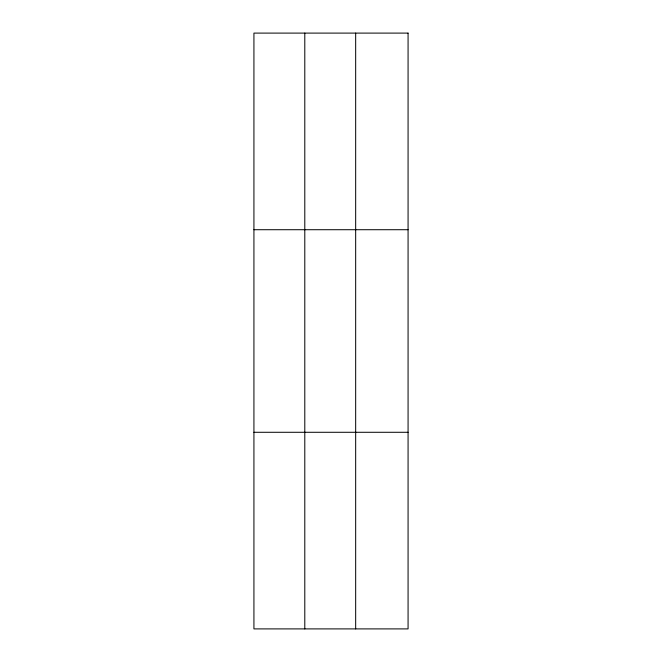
<?xml version="1.0" encoding="UTF-8"?>
<svg xmlns="http://www.w3.org/2000/svg" width="662" height="662" viewBox="0 0 662 662"><rect width="100%" height="100%" fill="white"/><g stroke="black" fill="none" stroke-linecap="round" stroke-linejoin="round"><path stroke-width="0.99" d="M304.793 628.9L304.793 33.1M355.668 628.9L355.668 33.1M253.927 229.714L408.073 229.714M253.927 432.286L408.073 432.286M408.073 33.1L408.073 628.9L253.927 628.9L253.927 33.1L408.073 33.1"/></g></svg>
